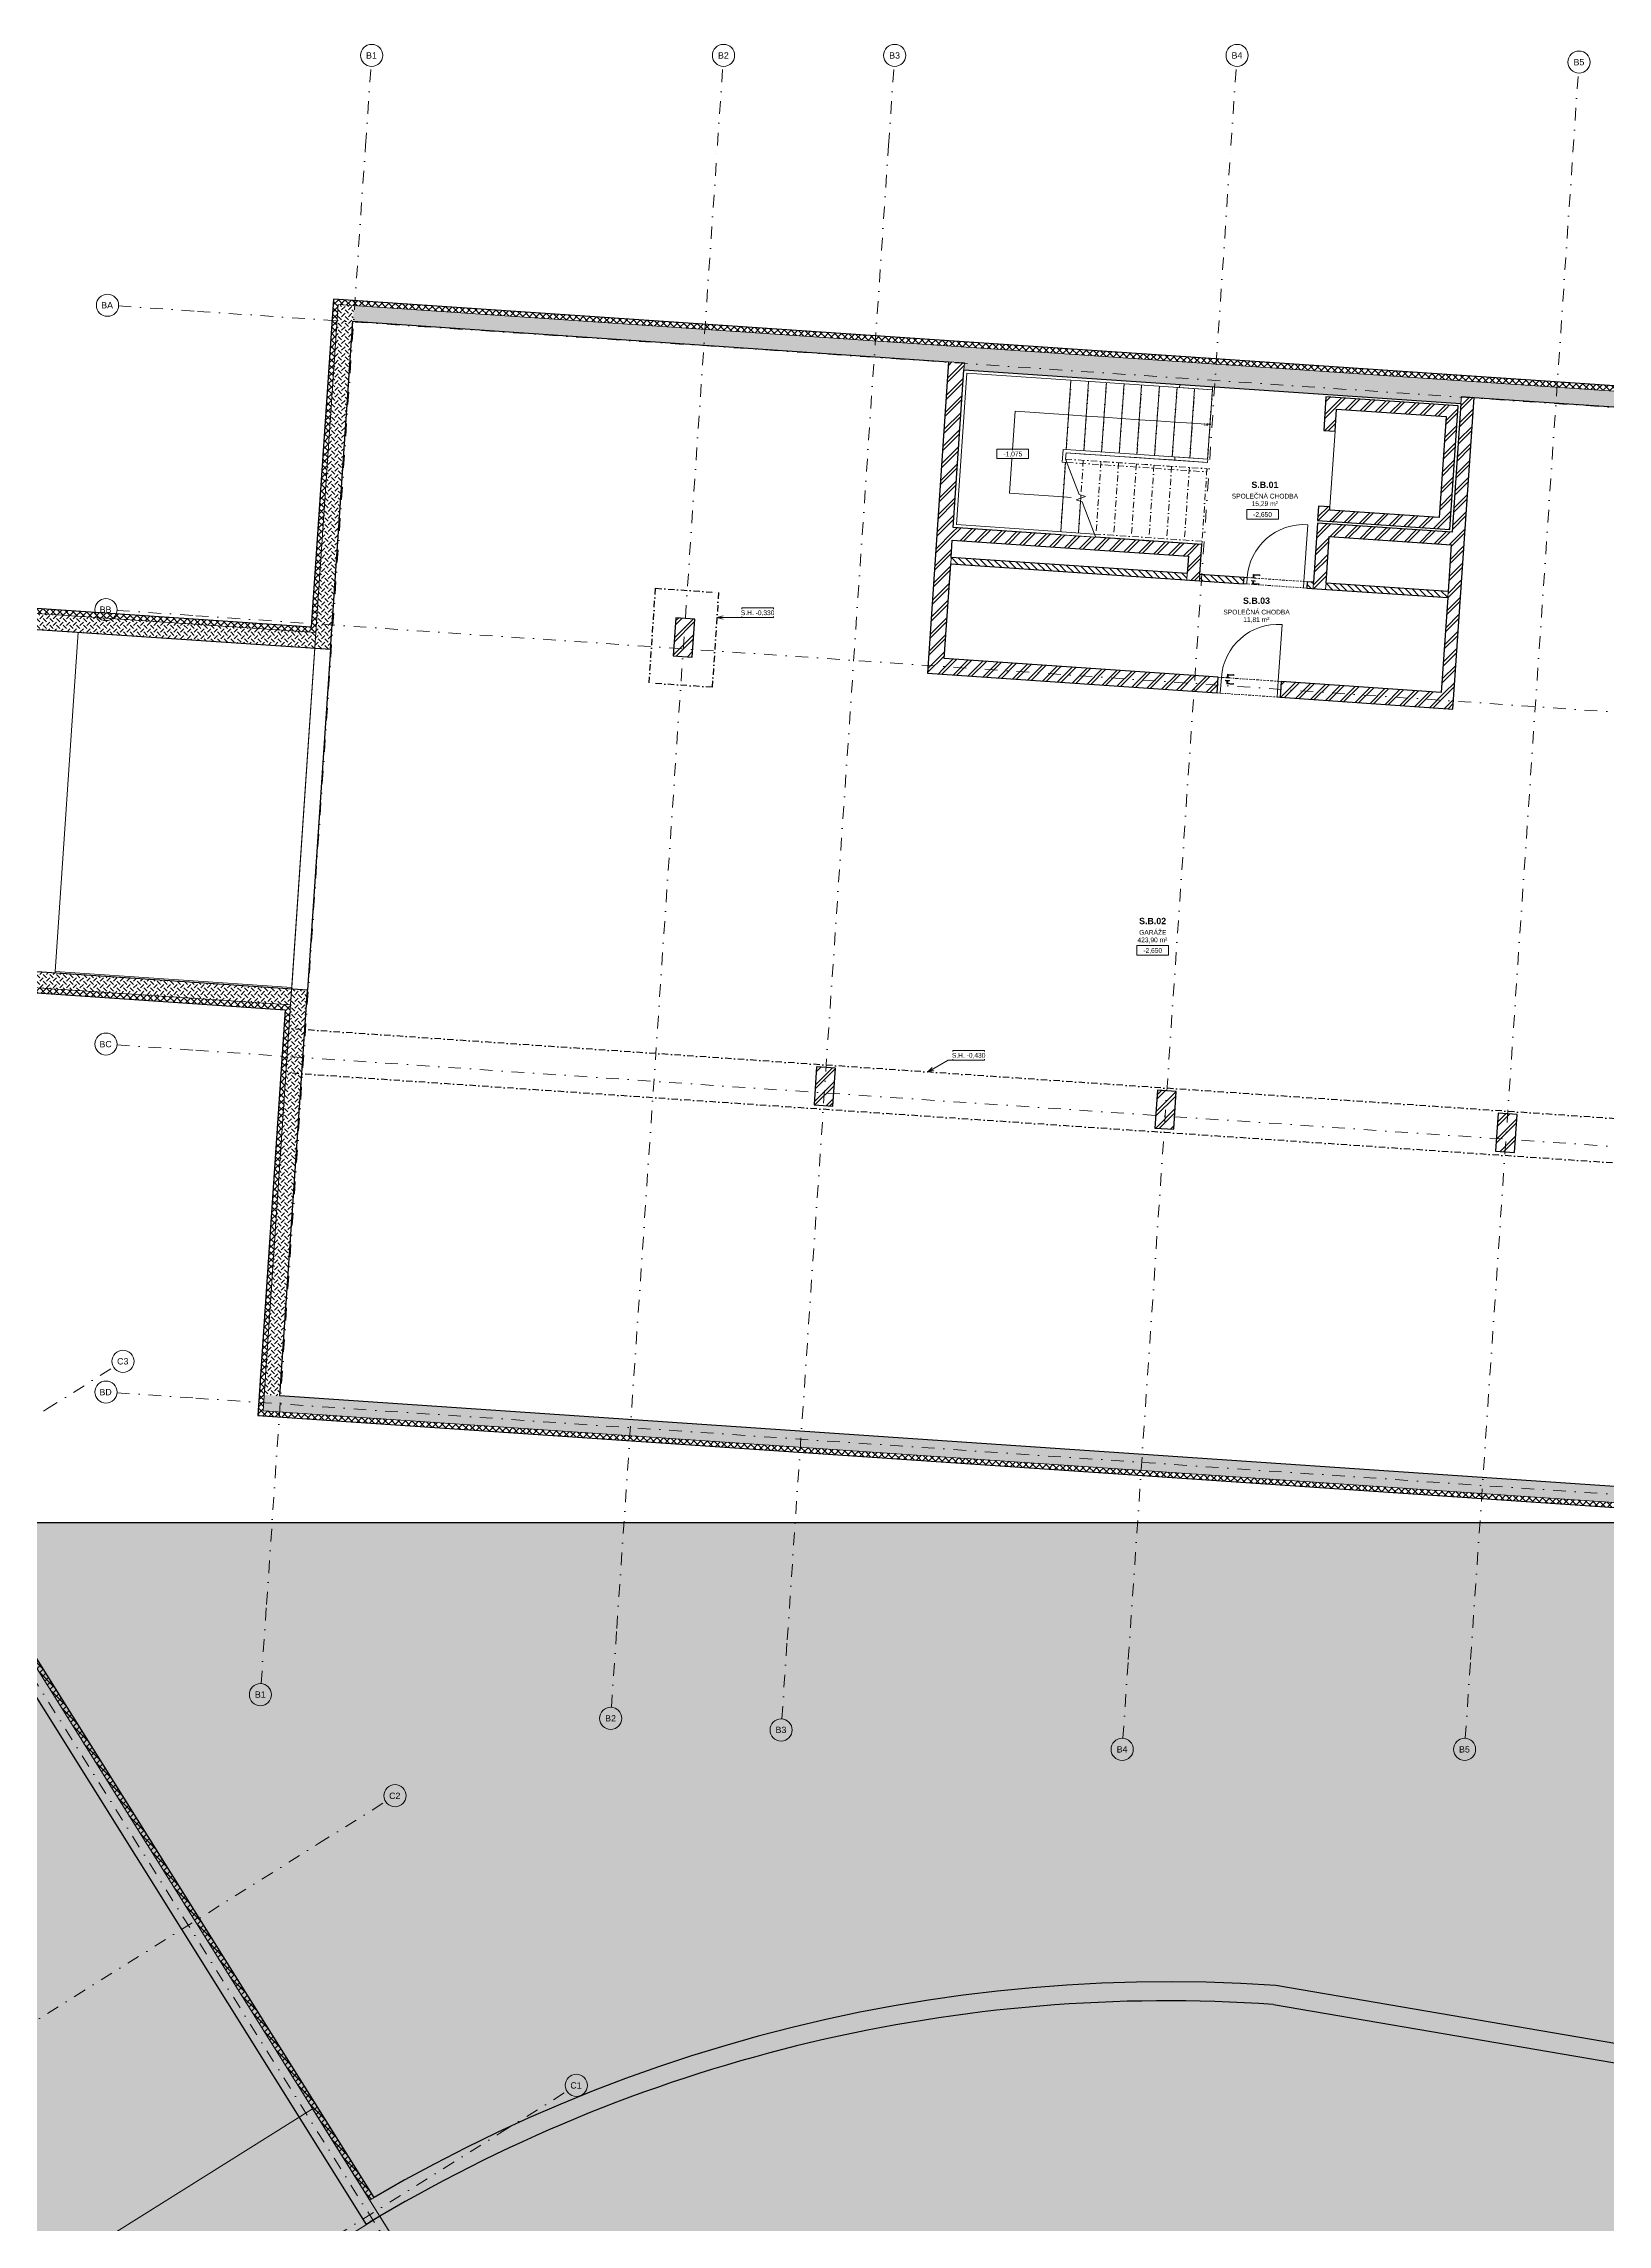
# Model space of a CAD drawing. Header units: millimetres. Extents: x -257414 to 61410, y -2356 to 77022.
# Drawn here: x -217069 to -192348, y 28214 to 62671 of the extents above; entities that cross this region are included whole.
import ezdxf

# ---------------------------------------------------------------- set-up
doc = ezdxf.new("R2010")
doc.units = ezdxf.units.MM
for name, pattern in [('HA_DashDot_10mm-S3mm', [500, 200, -150, 0, -150]), ('HA_DashDot_2_2mm-S0_6mm', [110, 50, -30, 0, -30]), ('HA_DashDot_4mm-S1mm', [200, 100, -50, 0, -50])]:
    doc.linetypes.add(name, pattern=pattern)
for name, color, linetype, lineweight in [('-UNDERLAY_A-AREA-____-IDEN', 9, 'Continuous', 9), ('-UNDERLAY_A-AREA-____-OTLN', 9, 'Continuous', 25), ('-UNDERLAY_A-DOOR-____-OTLN', 9, 'Continuous', 9), ('-UNDERLAY_A-DOOR-FRAM-MCUT', 9, 'Continuous', 9), ('-UNDERLAY_A-FLOR-____-OTLN', 9, 'Continuous', 9), ('-UNDERLAY_A-FLOR-____-OVHD', 9, 'HA_DashDot_4mm-S1mm', 25), ('-UNDERLAY_A-FLOR-HRAL-MBND', 9, 'HA_DashDot_4mm-S1mm', 9), ('-UNDERLAY_A-FLOR-HRAL-OTLN', 9, 'Continuous', 9), ('-UNDERLAY_A-FLOR-LEVL-OTLN', 9, 'Continuous', 9), ('-UNDERLAY_A-GENM-____-OTLN', 9, 'Continuous', 9), ('-UNDERLAY_A-WALL-____-MCUT', 9, 'Continuous', 9), ('-UNDERLAY_A-WALL-____-PATT', 9, 'Continuous', 25), ('-UNDERLAY_G-____-____-DIMS', 9, 'Continuous', 5), ('-UNDERLAY_I-WALL-____-MCUT', 9, 'Continuous', 25), ('-UNDERLAY_I-WALL-____-OTLN', 9, 'Continuous', 9), ('-UNDERLAY_S-BEAM-____-OTLN', 9, 'Continuous', 9), ('-UNDERLAY_S-COLS-____-MCUT', 9, 'Continuous', 25), ('-UNDERLAY_S-COLS-____-OTLN', 9, 'Continuous', 9), ('-UNDERLAY_S-GRID-____-IDEN', 9, 'Continuous', 9), ('-UNDERLAY_S-GRID-____-OTLN', 9, 'Continuous', 5), ('-UNDERLAY_S-STRS-____-IDEN', 9, 'Continuous', 5), ('-UNDERLAY_S-STRS-____-MBND', 9, 'HA_DashDot_4mm-S1mm', 9), ('-UNDERLAY_S-STRS-____-OTLN', 9, 'Continuous', 9), ('A-DOOR-____-MCUT', 9, 'HA_DashDot_2_2mm-S0_6mm', 9), ('A-DOOR-____-OTLN', 9, 'Continuous', 9)]:
    doc.layers.add(name, color=color, linetype=linetype, lineweight=lineweight)
doc.styles.add('Arial', font='arial.ttf', dxfattribs={"height": 50})
doc.styles.add('Arial_1', font='arial.ttf', dxfattribs={"height": 100})
doc.styles.add('Arial_2', font='arial.ttf', dxfattribs={"height": 75})
doc.styles.add('Arial_B', font='arialbd.ttf', dxfattribs={"height": 100})
pattern_1 = [(45, (39655.53, 4369.22), (0, 106.06602), [75, -75]), (135, (39655.53, 4425.29), (-106.06602, 7e-15), [75, -75])]
pattern_2 = [(45, (39655.53, 4369.22), (-125.7236, 125.7236), []), (45, (39655.53, 4559.72), (-125.7236, 125.7236), [])]
pattern_3 = [(135, (39655.53, 4369.22), (-53.03301, -53.03301), [])]
pattern_4 = [(45, (39655.53, 4369.22), (-53.03301, 53.03301), []), (135, (39655.53, 4369.22), (-53.03301, -53.03301), [])]

# ---------------------------------------------------------------- blocks, each defined once
blk = doc.blocks.new('HA_sCO_Rectangle - 300X600-1467584-1PP')
at = {"layer": '-UNDERLAY_S-COLS-____-OTLN', "lineweight": 5}
h = blk.add_hatch(dxfattribs=at)
h.set_pattern_fill('FP_13', color=256, style=0, pattern_type=2)
h.set_pattern_definition([(48.883, (-1773.09, -44052.72), (-133.9489, 116.9211), []), (48.883, (-1785.99, -43862.66), (-133.9489, 116.9211), [])])
h.paths.add_polyline_path([(150, -300), (150, 300), (-150, 300), (-150, -300)])
at = {"layer": '-UNDERLAY_S-COLS-____-MCUT'}
for p, q in [((150, 300), (-150, 300)), ((-150, 300), (-150, -300)), ((150, -300), (150, 300)), ((-150, -300), (150, -300))]:
    blk.add_line(p, q, dxfattribs=at)
blk = doc.blocks.new('HA_sCO_Rectangle - 300X600-V10-1PP')
at = {"layer": '-UNDERLAY_S-COLS-____-OTLN', "lineweight": 5}
h = blk.add_hatch(dxfattribs=at)
h.set_pattern_fill('FP_14', color=256, style=0, pattern_type=2)
h.set_pattern_definition([(48.883, (-7173.09, -44052.72), (-133.9489, 116.9211), []), (48.883, (-7185.99, -43862.66), (-133.9489, 116.9211), [])])
h.paths.add_polyline_path([(150, -300), (150, 300), (-150, 300), (-150, -300)])
at = {"layer": '-UNDERLAY_S-COLS-____-MCUT'}
for p, q in [((150, 300), (-150, 300)), ((-150, 300), (-150, -300)), ((150, -300), (150, 300)), ((-150, -300), (150, -300))]:
    blk.add_line(p, q, dxfattribs=at)
blk = doc.blocks.new('Top Rail Type - Top Rail_Internal_-1378298-1PP')
at = {"layer": '-UNDERLAY_A-FLOR-HRAL-OTLN'}
for p, q in [((-7417, 45625), (-7415, 45650)), ((-7415, 45650), (-3674, 45396)), ((-3674, 45396), (-3675, 45371))]:
    blk.add_line(p, q, dxfattribs=at)
blk = doc.blocks.new('Top Rail Type - Top Rail_Internal_-V11-1PP')
at = {"layer": '-UNDERLAY_A-FLOR-HRAL-OTLN'}
for p, q in [((-7417, 45625), (-7415, 45650)), ((-3674, 45396), (-7415, 45650)), ((-3675, 45371), (-3674, 45396))]:
    blk.add_line(p, q, dxfattribs=at)
blk = doc.blocks.new('HA_DR_Single_Swing_Solid - In_900x1970_SKLEP-V17-1PP')
at = {"layer": '-UNDERLAY_A-DOOR-FRAM-MCUT'}
for p, q in [((-500, 125), (-450, 125)), ((-450, 125), (-450, -125)), ((450, 125), (500, 125)), ((450, -125), (450, 125)), ((-450, -125), (-500, -125)), ((500, -125), (450, -125))]:
    blk.add_line(p, q, dxfattribs=at)
at = {"layer": 'A-DOOR-____-MCUT'}
for p, q in [((-450, 125), (450, 125)), ((-450, -125), (450, -125))]:
    blk.add_line(p, q, dxfattribs=at)
at = {"layer": 'A-DOOR-____-OTLN', "lineweight": 5}
blk.add_line((450, 1025), (450, 125), dxfattribs=at)
at = {"layer": 'A-DOOR-____-OTLN'}
for p, q in [((-380, 133), (-320, 133)), ((-380, 133), (-380, 125)), ((-320, 125), (-380, 125)), ((-380, 85), (-320, 85)), ((-380, 85), (-380, 77)), ((-320, 77), (-380, 77)), ((-358, 182), (-358, 133)), ((-255, 182), (-358, 182)), ((-358, 77), (-358, 28)), ((-358, 28), (-255, 28)), ((-343, 133), (-343, 168)), ((-343, 168), (-255, 168)), ((-343, 42), (-343, 77)), ((-255, 42), (-343, 42)), ((-320, 125), (-320, 133)), ((-320, 77), (-320, 85)), ((-255, 182), (-255, 168)), ((-255, 42), (-255, 28))]:
    blk.add_line(p, q, dxfattribs=at)
at = {"layer": 'A-DOOR-____-OTLN', "lineweight": 5}
blk.add_arc((450, 125), 900, 90, 180, dxfattribs=at)
at = {"layer": 'A-DOOR-____-OTLN'}
for points in [[(-343, 168), (-343, 168), (-343, 168), (-343, 168), (-343, 168), (-344, 169), (-344, 169), (-345, 170), (-345, 170), (-346, 171), (-347, 172), (-347, 172), (-348, 173), (-348, 173), (-349, 174), (-349, 174), (-350, 175), (-350, 175), (-350, 175), (-351, 176), (-351, 176), (-352, 177), (-352, 177), (-353, 178), (-353, 178), (-354, 179), (-354, 179), (-355, 180), (-355, 180), (-356, 181), (-356, 181), (-357, 182), (-357, 182), (-357, 182), (-358, 182), (-358, 182)], [(-358, 28), (-358, 28), (-357, 28), (-357, 28), (-357, 28), (-356, 29), (-356, 29), (-355, 30), (-355, 30), (-354, 31), (-353, 32), (-353, 32), (-352, 33), (-352, 33), (-351, 34), (-351, 34), (-350, 35), (-350, 35), (-350, 35), (-349, 36), (-349, 36), (-348, 37), (-348, 37), (-347, 38), (-347, 38), (-346, 39), (-346, 39), (-345, 40), (-345, 40), (-344, 41), (-344, 41), (-343, 42), (-343, 42), (-343, 42), (-343, 42), (-343, 42)]]:
    blk.add_open_spline(points, degree=3, knots=[0, 0, 0, 0, 0.083333, 0.125, 0.166667, 0.208333, 0.229167, 0.25, 0.291667, 0.333333, 0.354167, 0.375, 0.395833, 0.416667, 0.4375, 0.458333, 0.479167, 0.5, 0.520833, 0.541667, 0.5625, 0.583333, 0.604167, 0.625, 0.645833, 0.666667, 0.6875, 0.708333, 0.75, 0.770833, 0.791667, 0.833333, 0.875, 0.916667, 1, 1, 1, 1], dxfattribs=at)
blk = doc.blocks.new('HA_GM_Shaft_Rectangle _1_ - Default-1408814-1PP')
at = {"layer": '-UNDERLAY_A-GENM-____-OTLN'}
for p, q in [((0, -275), (0, 0)), ((0, 0), (3740, 0)), ((3740, 0), (3740, -275)), ((3740, -275), (0, -275))]:
    blk.add_line(p, q, dxfattribs=at)
blk = doc.blocks.new('HA_GM_Shaft_Rectangle _1_ - Default-1428400-1PP')
at = {"layer": '-UNDERLAY_A-GENM-____-OTLN'}
for p, q in [((0, -735), (0, 0)), ((0, 0), (1935, 0)), ((1935, 0), (1935, -735)), ((1935, -735), (0, -735))]:
    blk.add_line(p, q, dxfattribs=at)
blk = doc.blocks.new('Top Rail Type - Top Rail_Internal_-1408601-1PP')
at = {"layer": '-UNDERLAY_A-FLOR-HRAL-OTLN'}
for p, q in [((10360, 54877), (10364, 54927)), ((10879, 54842), (10360, 54877)), ((10364, 54927), (10883, 54891)), ((10883, 54891), (10879, 54842))]:
    blk.add_line(p, q, dxfattribs=at)
blk = doc.blocks.new('Top Rail Type - Top Rail_Internal_-V20-1PP')
at = {"layer": '-UNDERLAY_A-FLOR-HRAL-MBND'}
for p, q in [((9017, 52563), (10717, 52448)), ((9037, 52512), (10713, 52398)), ((10717, 52448), (10713, 52398))]:
    blk.add_line(p, q, dxfattribs=at)
at = {"layer": '-UNDERLAY_A-FLOR-HRAL-OTLN'}
for p, q in [((6952, 55158), (6783, 52665)), ((8648, 55043), (6952, 55158)), ((6999, 55105), (6836, 52711)), ((8644, 54993), (6999, 55105)), ((10879, 54842), (8644, 54993)), ((10883, 54891), (8648, 55043)), ((10879, 54842), (10883, 54891)), ((6783, 52665), (8199, 52569)), ((6836, 52711), (8203, 52618)), ((8199, 52569), (9037, 52512)), ((8203, 52618), (9017, 52563)), ((9037, 52512), (9017, 52563))]:
    blk.add_line(p, q, dxfattribs=at)
blk = doc.blocks.new('Top Rail Type - Top Rail_Internal_-1408617-1PP')
at = {"layer": '-UNDERLAY_A-FLOR-HRAL-OTLN'}
for p, q in [((10283, 53730), (10286, 53780)), ((10286, 53780), (10805, 53745)), ((10801, 53695), (10283, 53730)), ((10805, 53745), (10801, 53695))]:
    blk.add_line(p, q, dxfattribs=at)
blk = doc.blocks.new('Top Rail Type - Top Rail_Internal_-V21-1PP')
at = {"layer": '-UNDERLAY_A-FLOR-HRAL-MBND'}
for p, q in [((8560, 53746), (10795, 53594)), ((8580, 53695), (10791, 53545)), ((10795, 53594), (10791, 53545))]:
    blk.add_line(p, q, dxfattribs=at)
at = {"layer": '-UNDERLAY_A-FLOR-HRAL-OTLN'}
for p, q in [((8520, 53900), (8506, 53700)), ((8644, 53891), (8520, 53900)), ((8566, 53847), (8559, 53746)), ((8641, 53842), (8566, 53847)), ((10801, 53695), (8641, 53842)), ((10805, 53745), (8644, 53891)), ((8506, 53700), (8580, 53695)), ((8559, 53746), (8560, 53746)), ((8580, 53695), (8560, 53746)), ((10801, 53695), (10805, 53745))]:
    blk.add_line(p, q, dxfattribs=at)
blk = doc.blocks.new('HA_sCO_Rectangle - 300X600-V22-1PP')
at = {"layer": '-UNDERLAY_S-COLS-____-OTLN', "lineweight": 5}
h = blk.add_hatch(dxfattribs=at)
h.set_pattern_fill('FP_16', color=256, style=0, pattern_type=2)
h.set_pattern_definition([(48.883, (-12573.09, -44052.72), (-133.9489, 116.9211), []), (48.883, (-12585.99, -43862.66), (-133.9489, 116.9211), [])])
h.paths.add_polyline_path([(150, -300), (150, 300), (-150, 300), (-150, -300)])
at = {"layer": '-UNDERLAY_S-COLS-____-MCUT'}
for p, q in [((150, 300), (-150, 300)), ((-150, 300), (-150, -300)), ((150, -300), (150, 300)), ((-150, -300), (150, -300))]:
    blk.add_line(p, q, dxfattribs=at)
blk = doc.blocks.new('HA_sCO_Rectangle - 300X600-V24-1PP')
at = {"layer": '-UNDERLAY_S-COLS-____-OTLN', "lineweight": 5}
h = blk.add_hatch(dxfattribs=at)
h.set_pattern_fill('FP_18', color=256, style=0, pattern_type=2)
h.set_pattern_definition([(48.883, (926.9, -50981.25), (-133.9489, 116.92107), []), (48.883, (914, -50791.19), (-133.9489, 116.92107), [])])
h.paths.add_polyline_path([(150, -300), (150, 300), (-150, 300), (-150, -300)])
at = {"layer": '-UNDERLAY_S-COLS-____-MCUT'}
for p, q in [((150, 300), (-150, 300)), ((-150, 300), (-150, -300)), ((150, -300), (150, 300)), ((-150, -300), (150, -300))]:
    blk.add_line(p, q, dxfattribs=at)
blk = doc.blocks.new('HA_DR_Single_Swing_Solid - In_900x2100_sklenene-1432133-1PP')
at = {"layer": '-UNDERLAY_A-DOOR-FRAM-MCUT'}
for p, q in [((-500, -50), (-500, 50)), ((-500, 50), (-450, 50)), ((-450, 50), (-450, -50)), ((450, 50), (500, 50)), ((450, -50), (450, 50)), ((500, 50), (500, -50)), ((-450, -50), (-500, -50)), ((500, -50), (450, -50))]:
    blk.add_line(p, q, dxfattribs=at)
at = {"layer": 'A-DOOR-____-MCUT'}
for p, q in [((-450, 50), (450, 50)), ((-450, -50), (450, -50))]:
    blk.add_line(p, q, dxfattribs=at)
at = {"layer": 'A-DOOR-____-OTLN', "lineweight": 5}
blk.add_line((450, 950), (450, 50), dxfattribs=at)
at = {"layer": 'A-DOOR-____-OTLN'}
for p, q in [((-380, 58), (-320, 58)), ((-380, 58), (-380, 50)), ((-320, 50), (-380, 50)), ((-380, 10), (-320, 10)), ((-380, 10), (-380, 2)), ((-320, 2), (-380, 2)), ((-358, 107), (-358, 58)), ((-255, 107), (-358, 107)), ((-358, 2), (-358, -47)), ((-343, 58), (-343, 93)), ((-343, 93), (-255, 93)), ((-343, -33), (-343, 2)), ((-320, 50), (-320, 58)), ((-320, 2), (-320, 10)), ((-255, 107), (-255, 93)), ((-358, -47), (-255, -47)), ((-255, -33), (-343, -33)), ((-255, -33), (-255, -47))]:
    blk.add_line(p, q, dxfattribs=at)
at = {"layer": 'A-DOOR-____-OTLN', "lineweight": 5}
blk.add_arc((450, 50), 900, 90, 180, dxfattribs=at)
at = {"layer": 'A-DOOR-____-OTLN'}
for points in [[(-343, 93), (-343, 93), (-343, 93), (-343, 93), (-343, 93), (-344, 94), (-344, 94), (-345, 95), (-345, 95), (-346, 96), (-347, 97), (-347, 97), (-348, 98), (-348, 98), (-349, 99), (-349, 99), (-350, 100), (-350, 100), (-350, 100), (-351, 101), (-351, 101), (-352, 102), (-352, 102), (-353, 103), (-353, 103), (-354, 104), (-354, 104), (-355, 105), (-355, 105), (-356, 106), (-356, 106), (-357, 107), (-357, 107), (-357, 107), (-358, 107), (-358, 107)], [(-358, -47), (-358, -47), (-357, -47), (-357, -47), (-357, -47), (-356, -46), (-356, -46), (-355, -45), (-355, -45), (-354, -44), (-353, -43), (-353, -43), (-352, -42), (-352, -42), (-351, -41), (-351, -41), (-350, -40), (-350, -40), (-350, -40), (-349, -39), (-349, -39), (-348, -38), (-348, -38), (-347, -37), (-347, -37), (-346, -36), (-346, -36), (-345, -35), (-345, -35), (-344, -34), (-344, -34), (-343, -33), (-343, -33), (-343, -33), (-343, -33), (-343, -33)]]:
    blk.add_open_spline(points, degree=3, knots=[0, 0, 0, 0, 0.083333, 0.125, 0.166667, 0.208333, 0.229167, 0.25, 0.291667, 0.333333, 0.354167, 0.375, 0.395833, 0.416667, 0.4375, 0.458333, 0.479167, 0.5, 0.520833, 0.541667, 0.5625, 0.583333, 0.604167, 0.625, 0.645833, 0.666667, 0.6875, 0.708333, 0.75, 0.770833, 0.791667, 0.833333, 0.875, 0.916667, 1, 1, 1, 1], dxfattribs=at)
blk = doc.blocks.new('Grid - Radius 3_5mm-353793-1PP')
at = {"layer": '-UNDERLAY_S-GRID-____-IDEN'}
blk.add_circle((0, 0), 3.5, dxfattribs=at)
blk = doc.blocks.new('Spot Elevations - Generic-448778-1PP')
at = {"layer": '-UNDERLAY_G-____-____-DIMS', "lineweight": 9}
for p, q in [((-5, 0), (-5, 3)), ((-5, 3), (5, 3)), ((5, 0), (-5, 0)), ((5, 3), (5, 0))]:
    blk.add_line(p, q, dxfattribs=at)
blk = doc.blocks.new('A$C4e1402a9')
at = {"layer": '-UNDERLAY_A-WALL-____-PATT', "lineweight": 5}
h = blk.add_hatch(dxfattribs=at)
h.set_pattern_fill('FP_15', color=256, style=0, pattern_type=2)
h.set_pattern_definition(pattern_4)
h.paths.add_polyline_path([(36368, 55457), (36720, 60640), (36640, 60645), (36288, 55462)])
h = blk.add_hatch(dxfattribs=at)
h.set_pattern_fill('FP_2', color=256, style=0, pattern_type=2)
h.set_pattern_definition(pattern_1)
h.paths.add_polyline_path([(36612, 55360), (36964, 60543), (36714, 60560), (36363, 55377)])
h = blk.add_hatch(dxfattribs=at)
h.set_pattern_fill('FP_15', color=256, style=0, pattern_type=2)
h.set_pattern_definition(pattern_4)
h.paths.add_polyline_path([(64550, 58671), (64556, 58751), (36720, 60640), (36714, 60560), (64471, 58676)])
h = blk.add_hatch(dxfattribs=at)
h.set_pattern_fill('FP_2', color=256, style=0, pattern_type=2)
h.set_pattern_definition(pattern_1)
h.paths.add_polyline_path([(46615, 59638), (46632, 59887), (36964, 60543), (36947, 60294), (46365, 59654)])
h = blk.add_hatch(dxfattribs=at)
h.set_pattern_fill('FP_1', color=256, style=0, pattern_type=2)
h.set_pattern_definition(pattern_2)
h.paths.add_polyline_path([(46280, 54714), (46615, 59638), (46365, 59654), (46031, 54731)])
h = blk.add_hatch(dxfattribs=at)
h.set_pattern_fill('FP_2', color=256, style=0, pattern_type=2)
h.set_pattern_definition(pattern_1)
h.paths.add_polyline_path([(54464, 58995), (54489, 59354), (46632, 59887), (46608, 59528), (50019, 59296)])
h = blk.add_hatch(dxfattribs=at)
h.set_pattern_fill('FP_2', color=256, style=0, pattern_type=2)
h.set_pattern_definition(pattern_1)
h.paths.add_polyline_path([(64454, 58427), (64471, 58676), (54489, 59354), (54472, 59104), (64204, 58444)])
h = blk.add_hatch(dxfattribs=at)
h.set_pattern_fill('FP_1', color=256, style=0, pattern_type=2)
h.set_pattern_definition(pattern_2)
h.paths.add_polyline_path([(54230, 58790), (54242, 58970), (52331, 59099), (52319, 58920), (52499, 58907)])
h = blk.add_hatch(dxfattribs=at)
h.set_pattern_fill('FP_1', color=256, style=0, pattern_type=2)
h.set_pattern_definition(pattern_2)
h.paths.add_polyline_path([(54289, 57002), (54422, 58957), (54242, 58970), (54109, 57014)])
h = blk.add_hatch(dxfattribs=at)
h.set_pattern_fill('FP_1', color=256, style=0, pattern_type=2)
h.set_pattern_definition(pattern_2)
h.paths.add_polyline_path([(54354, 54417), (54671, 59091), (54472, 59104), (54154, 54430)])
h = blk.add_hatch(dxfattribs=at)
h.set_pattern_fill('FP_1', color=256, style=0, pattern_type=2)
h.set_pattern_definition(pattern_2)
h.paths.add_polyline_path([(52378, 57132), (52394, 57361), (52214, 57373), (52199, 57144)])
h.paths.add_polyline_path([(52475, 58558), (52499, 58907), (52319, 58920), (52295, 58570)])
h = blk.add_hatch(dxfattribs=at)
h.set_pattern_fill('FP_1', color=256, style=0, pattern_type=2)
h.set_pattern_definition(pattern_2)
h.paths.add_polyline_path([(54109, 57014), (54121, 57194), (52390, 57311), (52378, 57132), (53113, 57082)])
h = blk.add_hatch(dxfattribs=at)
h.set_pattern_fill('FP_1', color=256, style=0, pattern_type=2)
h.set_pattern_definition(pattern_2)
h.paths.add_polyline_path([(50355, 56567), (50369, 56767), (46438, 57034), (46424, 56834), (50156, 56581)])
h = blk.add_hatch(dxfattribs=at)
h.set_pattern_fill('FP_1', color=256, style=0, pattern_type=2)
h.set_pattern_definition(pattern_2)
h.paths.add_polyline_path([(52325, 56058), (52382, 56891), (52182, 56904), (52126, 56071)])
h = blk.add_hatch(dxfattribs=at)
h.set_pattern_fill('FP_1', color=256, style=0, pattern_type=2)
h.set_pattern_definition(pattern_2)
h.paths.add_polyline_path([(54312, 56760), (54326, 56959), (52196, 57104), (52182, 56904), (53113, 56841)])
h = blk.add_hatch(dxfattribs=at)
h.set_pattern_fill('FP_3', color=256, style=0, pattern_type=2)
h.set_pattern_definition(pattern_3)
h.paths.add_polyline_path([(50130, 56207), (50137, 56306), (46406, 56560), (46399, 56460), (48710, 56303)])
h = blk.add_hatch(dxfattribs=at)
h.set_pattern_fill('FP_1', color=256, style=0, pattern_type=2)
h.set_pattern_definition(pattern_2)
h.paths.add_polyline_path([(50330, 56193), (50355, 56567), (50156, 56581), (50130, 56207)])
h = blk.add_hatch(dxfattribs=at)
h.set_pattern_fill('FP_3', color=256, style=0, pattern_type=2)
h.set_pattern_definition(pattern_3)
h.paths.add_polyline_path([(52126, 56071), (52133, 56171), (52033, 56178), (52026, 56078)])
h.paths.add_polyline_path([(51028, 56146), (51035, 56245), (50337, 56293), (50330, 56193), (50911, 56154)])
h = blk.add_hatch(dxfattribs=at)
h.set_pattern_fill('FP_15', color=256, style=0, pattern_type=2)
h.set_pattern_definition(pattern_4)
h.paths.add_polyline_path([(36363, 55377), (36368, 55457), (30374, 55864), (30368, 55784), (31099, 55734)])
h = blk.add_hatch(dxfattribs=at)
h.set_pattern_fill('FP_3', color=256, style=0, pattern_type=2)
h.set_pattern_definition(pattern_3)
h.paths.add_polyline_path([(54256, 55927), (54263, 56026), (52332, 56157), (52325, 56058), (53113, 56004)])
h = blk.add_hatch(dxfattribs=at)
h.set_pattern_fill('FP_2', color=256, style=0, pattern_type=2)
h.set_pattern_definition(pattern_1)
h.paths.add_polyline_path([(36595, 55111), (36612, 55360), (30368, 55784), (30351, 55534), (31099, 55484)])
h = blk.add_hatch(dxfattribs=at)
h.set_pattern_fill('FP_1', color=256, style=0, pattern_type=2)
h.set_pattern_definition(pattern_2)
h.paths.add_polyline_path([(54337, 54167), (54354, 54417), (51625, 54602), (51608, 54352), (53113, 54250)])
h.paths.add_polyline_path([(50611, 54420), (50627, 54669), (46297, 54963), (46280, 54714), (49811, 54474)])
h = blk.add_hatch(dxfattribs=at)
h.set_pattern_fill('FP_2', color=256, style=0, pattern_type=2)
h.set_pattern_definition(pattern_1)
h.paths.add_polyline_path([(35963, 49491), (35980, 49740), (29986, 50147), (29969, 49897), (35883, 49496)])
h = blk.add_hatch(dxfattribs=at)
h.set_pattern_fill('FP_15', color=256, style=0, pattern_type=2)
h.set_pattern_definition(pattern_4)
h.paths.add_polyline_path([(35878, 49416), (35883, 49496), (29969, 49897), (29963, 49818), (31099, 49740)])
h = blk.add_hatch(dxfattribs=at)
h.set_pattern_fill('FP_2', color=256, style=0, pattern_type=2)
h.set_pattern_definition(pattern_1)
h.paths.add_polyline_path([(35794, 43313), (36229, 49723), (35980, 49740), (35545, 43330)])
h = blk.add_hatch(dxfattribs=at)
h.set_pattern_fill('FP_15', color=256, style=0, pattern_type=2)
h.set_pattern_definition(pattern_4)
h.paths.add_polyline_path([(35528, 43080), (35963, 49491), (35883, 49496), (35448, 43086)])
h = blk.add_hatch(dxfattribs=at)
h.set_pattern_fill('FP_2', color=256, style=0, pattern_type=2)
h.set_pattern_definition(pattern_1)
h.paths.add_polyline_path([(37159, 30223), (37266, 30288), (37374, 30352), (25787, 48851), (25575, 48718), (31556, 39168)])
h = blk.add_hatch(dxfattribs=at)
h.set_pattern_fill('FP_15', color=256, style=0, pattern_type=2)
h.set_pattern_definition(pattern_4)
h.paths.add_polyline_path([(37214, 30606), (37283, 30646), (25897, 48825), (25829, 48783), (31851, 39168)])
h = blk.add_hatch(dxfattribs=at)
h.set_pattern_fill('FP_15', color=256, style=0, pattern_type=2)
h.set_pattern_definition(pattern_4)
h.paths.add_polyline_path([(63279, 41117), (63284, 41196), (35448, 43086), (35443, 43006), (48710, 42105)])
h = blk.add_hatch(dxfattribs=at)
h.set_pattern_fill('FP_2', color=256, style=0, pattern_type=2)
h.set_pattern_definition(pattern_1)
h.paths.add_polyline_path([(63284, 41196), (63301, 41446), (35545, 43330), (35528, 43080), (48710, 42186)])
h = blk.add_hatch(dxfattribs=at)
h.set_pattern_fill('FP_2', color=256, style=0, pattern_type=2)
h.set_pattern_definition(pattern_1)
h.paths.add_polyline_path([(37374, 30352), (37847, 30624), (38326, 30886), (38811, 31137), (39301, 31377), (39796, 31606), (40297, 31824), (40802, 32031), (41312, 32227), (41826, 32411), (42344, 32584), (42865, 32745), (43390, 32894), (43918, 33032), (44450, 33158), (44984, 33272), (45520, 33374), (46058, 33464), (46599, 33542), (47141, 33608), (47684, 33662), (48228, 33704), (48773, 33733), (49319, 33751), (49865, 33756), (50411, 33749), (50956, 33730), (51501, 33699), (51537, 33997), (50987, 34029), (50437, 34049), (49887, 34056), (49336, 34051), (48786, 34034), (48236, 34005), (47687, 33963), (47140, 33910), (46593, 33844), (46048, 33766), (45505, 33676), (44964, 33574), (44425, 33460), (43890, 33334), (43357, 33196), (42827, 33046), (42300, 32885), (41778, 32712), (41259, 32527), (40745, 32331), (40235, 32124), (39730, 31905), (39229, 31675), (38734, 31434), (38245, 31182), (37761, 30920), (37249, 30626), (37214, 30606)])
h = blk.add_hatch(dxfattribs=at)
h.set_pattern_fill('FP_2', color=256, style=0, pattern_type=2)
h.set_pattern_definition(pattern_1)
h.paths.add_polyline_path([(60674, 32128), (60710, 32426), (51537, 33997), (51501, 33699)])
at = {"layer": '-UNDERLAY_A-AREA-____-OTLN'}
blk.add_line((36595, 55111), (36229, 49723), dxfattribs=at)
at = {"layer": '-UNDERLAY_A-FLOR-____-OTLN'}
for p, q in [((52394, 57361), (52475, 58558)), ((30368, 55784), (36363, 55377)), ((32240, 50019), (32604, 55382)), ((36363, 55377), (35963, 49491)), ((35963, 49491), (35883, 49496)), ((31776, 29209), (36310, 32049)), ((40796, 24888), (36310, 32049)), ((37374, 30352), (36611, 29874))]:
    blk.add_line(p, q, dxfattribs=at)
at = {"layer": '-UNDERLAY_A-FLOR-____-OVHD'}
for p, q in [((41631, 54578), (41732, 56075)), ((41732, 56075), (42730, 56007)), ((42730, 56007), (42628, 54511)), ((42628, 54511), (41631, 54578)), ((63694, 47233), (35938, 49116)), ((63646, 46534), (35890, 48418))]:
    blk.add_line(p, q, dxfattribs=at)
at = {"layer": '-UNDERLAY_A-FLOR-LEVL-OTLN'}
for p, q in [((32604, 55382), (32240, 50019)), ((36346, 55128), (35982, 49765))]:
    blk.add_line(p, q, dxfattribs=at)
at = {"layer": '-UNDERLAY_A-WALL-____-MCUT', "lineweight": 25}
for p, q in [((36640, 60645), (36288, 55462)), ((64556, 58751), (36640, 60645)), ((36288, 55462), (30374, 55864)), ((29963, 49818), (35878, 49416)), ((35878, 49416), (35443, 43006)), ((37283, 30646), (25897, 48825)), ((35443, 43006), (63359, 41111))]:
    blk.add_line(p, q, dxfattribs=at)
at = {"layer": '-UNDERLAY_A-WALL-____-MCUT'}
for p, q in [((36363, 55377), (36714, 60560)), ((64471, 58676), (36714, 60560)), ((46615, 59638), (46365, 59654)), ((46615, 59638), (46607, 59528)), ((54464, 58995), (54472, 59104)), ((54671, 59091), (54472, 59104)), ((46406, 56560), (46399, 56460)), ((50130, 56207), (50137, 56306)), ((50337, 56293), (50330, 56193)), ((52126, 56071), (52133, 56171)), ((52332, 56157), (52325, 56058)), ((54256, 55927), (54263, 56026)), ((35883, 49496), (29969, 49897)), ((35963, 49491), (35528, 43080)), ((25787, 48851), (37214, 30606)), ((35528, 43080), (63284, 41196))]:
    blk.add_line(p, q, dxfattribs=at)
blk.add_arc((49831, 9264), 24792, 120.4048, 120.5898, dxfattribs=at)
at = {"layer": '-UNDERLAY_G-____-____-DIMS', "lineweight": 9}
for p, q in [((42703, 55614), (42803, 55640)), ((42703, 55614), (42803, 55587)), ((42703, 55614), (43279, 55614)), ((43279, 55614), (43346, 55614)), ((46033, 48431), (46361, 48621)), ((46361, 48621), (46682, 48621)), ((46033, 48431), (46106, 48504)), ((46033, 48431), (46133, 48458))]:
    blk.add_line(p, q, dxfattribs=at)
at = {"layer": '-UNDERLAY_I-WALL-____-MCUT'}
for p, q in [((36595, 55111), (36947, 60294)), ((36947, 60294), (46365, 59654)), ((46365, 59654), (46031, 54731)), ((46438, 57034), (46607, 59528)), ((46607, 59528), (54464, 58995)), ((52331, 59099), (52295, 58570)), ((54422, 58957), (52331, 59099)), ((54289, 57002), (54422, 58957)), ((54464, 58995), (54326, 56959)), ((54337, 54167), (54671, 59091)), ((54671, 59091), (64204, 58444)), ((52475, 58558), (52499, 58907)), ((52499, 58907), (54230, 58790)), ((54230, 58790), (54121, 57194)), ((52295, 58570), (52475, 58558)), ((52214, 57373), (52199, 57144)), ((52394, 57361), (52214, 57373)), ((52390, 57311), (52394, 57361)), ((54121, 57194), (52390, 57311)), ((48134, 56918), (46438, 57034)), ((50369, 56767), (48692, 56881)), ((52196, 57104), (52133, 56171)), ((54326, 56959), (52196, 57104)), ((52199, 57144), (54289, 57002)), ((52332, 56157), (52382, 56891)), ((52382, 56891), (54312, 56760)), ((46406, 56560), (46424, 56834)), ((50137, 56306), (46406, 56560)), ((46424, 56834), (50156, 56581)), ((50156, 56581), (50137, 56306)), ((50337, 56293), (50369, 56767)), ((54312, 56760), (54263, 56026)), ((46297, 54963), (46399, 56460)), ((46399, 56460), (51028, 56146)), ((51035, 56245), (50337, 56293)), ((51028, 56146), (51035, 56245)), ((52033, 56178), (52026, 56078)), ((52133, 56171), (52033, 56178)), ((52026, 56078), (54256, 55927)), ((54263, 56026), (52332, 56157)), ((54256, 55927), (54154, 54430)), ((30351, 55534), (36595, 55111)), ((50627, 54669), (46297, 54963)), ((46031, 54731), (50611, 54420)), ((50611, 54420), (50627, 54669)), ((51625, 54602), (51608, 54352)), ((54154, 54430), (51625, 54602)), ((51608, 54352), (54337, 54167)), ((36229, 49723), (29986, 50147)), ((35794, 43313), (36229, 49723)), ((25442, 48930), (37159, 30223)), ((63052, 41463), (35794, 43313)), ((60710, 32426), (51537, 33997)), ((51501, 33699), (60674, 32128))]:
    blk.add_line(p, q, dxfattribs=at)
at = {"layer": '-UNDERLAY_I-WALL-____-MCUT', "flags": 128}
blk.add_lwpolyline([(51537, 33997), (50987, 34029), (50437, 34049), (49887, 34056), (49336, 34051), (48786, 34034), (48236, 34005), (47687, 33963), (47140, 33910), (46593, 33844), (46048, 33766), (45505, 33676), (44964, 33574), (44425, 33460), (43890, 33334), (43357, 33196), (42827, 33046), (42300, 32885), (41778, 32712), (41259, 32527), (40745, 32331), (40235, 32124), (39730, 31905), (39229, 31675), (38734, 31434), (38245, 31182), (37761, 30920), (37283, 30646)], dxfattribs=at)
at = {"layer": '-UNDERLAY_I-WALL-____-MCUT'}
for start, end in [(86.0892, 120.5718), (120.5718, 121.1567)]:
    blk.add_arc((49831, 9264), 24492, start, end, dxfattribs=at)
at = {"layer": '-UNDERLAY_I-WALL-____-OTLN'}
blk.add_line((40799, 24883), (37374, 30352), dxfattribs=at)
at = {"layer": '-UNDERLAY_S-BEAM-____-OTLN'}
blk.add_line((35938, 49116), (35890, 48418), dxfattribs=at)
at = {"layer": '-UNDERLAY_S-GRID-____-OTLN', "linetype": 'HA_DashDot_10mm-S3mm', "lineweight": 9}
for p, q in [((37148, 63072), (37233, 64319)), ((42711, 63072), (42795, 64319)), ((45417, 63072), (45502, 64319)), ((50829, 63072), (50914, 64319)), ((56235, 62966), (56319, 64213)), ((35583, 40016), (37148, 63072)), ((41120, 39640), (42711, 63072)), ((43814, 39457), (45417, 63072)), ((49206, 39150), (50829, 63072)), ((54618, 39150), (56235, 62966)), ((33243, 60535), (34490, 60450)), ((34490, 60450), (66353, 58288)), ((38881, 27709), (19959, 57919)), ((33219, 55726), (34466, 55641)), ((34466, 55641), (66353, 53477)), ((33219, 48860), (34466, 48775)), ((34466, 48775), (66353, 46611)), ((32106, 43104), (33166, 43767)), ((12139, 30597), (32106, 43104)), ((33219, 43362), (34466, 43278)), ((34466, 43278), (66353, 41114)), ((35498, 38769), (35583, 40016)), ((41036, 38393), (41120, 39640)), ((43729, 38210), (43814, 39457)), ((49121, 37903), (49206, 39150)), ((54533, 37903), (54618, 39150)), ((36406, 36239), (37465, 36903)), ((16439, 23733), (36406, 36239)), ((39272, 31663), (40332, 32326)), ((19306, 19156), (39272, 31663))]:
    blk.add_line(p, q, dxfattribs=at)
at = {"layer": '-UNDERLAY_S-STRS-____-MBND'}
for p, q in [((48215, 58116), (50450, 57964)), ((48495, 58097), (48457, 57548)), ((48495, 58097), (48457, 57548)), ((48774, 58078), (48693, 56881)), ((48774, 58078), (48693, 56881)), ((49053, 58059), (48972, 56862)), ((49053, 58059), (48972, 56862)), ((49333, 58040), (49251, 56843)), ((49333, 58040), (49251, 56843)), ((49612, 58021), (49531, 56824)), ((49612, 58021), (49531, 56824)), ((49891, 58002), (49810, 56805)), ((49891, 58002), (49810, 56805)), ((50171, 57983), (50090, 56786)), ((50171, 57983), (50090, 56786)), ((50450, 57964), (50369, 56767)), ((48454, 57498), (48451, 57448)), ((48454, 57498), (48451, 57448)), ((48692, 56881), (50369, 56767))]:
    blk.add_line(p, q, dxfattribs=at)
at = {"layer": '-UNDERLAY_S-STRS-____-MBND', "linetype": 'Continuous', "lineweight": 5}
for p, q in [((48431, 57556), (48215, 58116)), ((48527, 57526), (48431, 57556)), ((48381, 57470), (48527, 57526)), ((48476, 57440), (48381, 57470)), ((48672, 56932), (48476, 57440))]:
    blk.add_line(p, q, dxfattribs=at)
at = {"layer": '-UNDERLAY_S-STRS-____-OTLN'}
for p, q in [((48225, 58266), (48300, 59362)), ((48505, 58247), (48579, 59343)), ((48784, 58228), (48859, 59324)), ((49064, 58209), (49138, 59306)), ((49343, 58190), (49417, 59287)), ((49622, 58171), (49697, 59268)), ((49902, 58152), (49976, 59249)), ((50181, 58133), (50255, 59230)), ((50460, 58114), (50535, 59211)), ((48212, 58065), (48137, 56969)), ((48215, 58116), (48222, 58215)), ((48501, 58196), (48222, 58215)), ((48781, 58178), (48501, 58196)), ((49060, 58159), (48781, 58178)), ((49339, 58140), (49060, 58159)), ((49619, 58121), (49339, 58140)), ((49898, 58102), (49619, 58121)), ((50178, 58083), (49898, 58102)), ((50457, 58064), (50178, 58083)), ((48457, 57548), (48454, 57498)), ((48451, 57448), (48417, 56950)), ((48134, 56918), (48413, 56899)), ((48413, 56899), (48692, 56881))]:
    blk.add_line(p, q, dxfattribs=at)
at = {"layer": '-UNDERLAY_S-STRS-____-OTLN', "linetype": 'HA_DashDot_4mm-S1mm'}
for p, q in [((48225, 58266), (48300, 59362)), ((48505, 58247), (48579, 59343)), ((48784, 58228), (48859, 59324)), ((49064, 58209), (49138, 59306)), ((49343, 58190), (49417, 59287)), ((49622, 58171), (49697, 59268)), ((49902, 58152), (49976, 59249)), ((50181, 58133), (50255, 59230)), ((50460, 58114), (50535, 59211)), ((48212, 58065), (48137, 56969)), ((48457, 57548), (48454, 57498)), ((48451, 57448), (48417, 56950))]:
    blk.add_line(p, q, dxfattribs=at)
at = {"layer": '-UNDERLAY_S-STRS-____-OTLN', "lineweight": 5}
for p, q in [((47415, 58872), (47327, 57575)), ((48263, 58814), (47415, 58872)), ((48542, 58795), (48263, 58814)), ((48821, 58776), (48542, 58795)), ((49101, 58757), (48821, 58776)), ((49380, 58738), (49101, 58757)), ((49659, 58719), (49380, 58738)), ((49939, 58700), (49659, 58719)), ((50218, 58681), (49939, 58700)), ((50498, 58662), (50218, 58681)), ((47327, 57575), (48175, 57517)), ((48175, 57517), (48304, 57508))]:
    blk.add_line(p, q, dxfattribs=at)
at = {"layer": '-UNDERLAY_A-DOOR-____-OTLN', "rotation": 356.1172724189428}
for name, p in [('HA_DR_Single_Swing_Solid - In_900x2100_sklenene-1432133-1PP', (51531, 56162)), ('HA_DR_Single_Swing_Solid - In_900x1970_SKLEP-V17-1PP', (51118, 54511))]:
    blk.add_blockref(name, p, dxfattribs=at)
at = {"layer": '-UNDERLAY_A-FLOR-HRAL-OTLN'}
for name in ['Top Rail Type - Top Rail_Internal_-V20-1PP', 'Top Rail Type - Top Rail_Internal_-1408601-1PP', 'Top Rail Type - Top Rail_Internal_-V21-1PP', 'Top Rail Type - Top Rail_Internal_-1408617-1PP', 'Top Rail Type - Top Rail_Internal_-1378298-1PP', 'Top Rail Type - Top Rail_Internal_-V11-1PP']:
    blk.add_blockref(name, (39656, 4369), dxfattribs=at)
at = {"layer": '-UNDERLAY_A-GENM-____-OTLN', "lineweight": 5, "rotation": 356.1172724189428}
for name, p in [('HA_GM_Shaft_Rectangle _1_ - Default-1428400-1PP', (52382, 56891)), ('HA_GM_Shaft_Rectangle _1_ - Default-1408814-1PP', (46424, 56834))]:
    blk.add_blockref(name, p, dxfattribs=at)
at = {"layer": '-UNDERLAY_G-____-____-DIMS', "lineweight": 9, "xscale": 49.99999999999998, "yscale": 49.99999999999998, "zscale": 49.99999999999998}
for p in [(47380, 58123), (51328, 57167), (49592, 50278)]:
    blk.add_blockref('Spot Elevations - Generic-448778-1PP', p, dxfattribs=at)
at = {"layer": '-UNDERLAY_G-____-____-DIMS', "lineweight": 9, "extrusion": (0, 0, -1), "xscale": 49.99999999999998, "yscale": 49.99999999999998, "zscale": 49.99999999999998}
for p in [(-43346, 55614), (-46682, 48621)]:
    blk.add_blockref('Spot Elevations - Generic-448778-1PP', p, dxfattribs=at)
at = {"layer": '-UNDERLAY_S-COLS-____-OTLN', "rotation": 356.1172724189433}
for name, p in [('HA_sCO_Rectangle - 300X600-V24-1PP', (42183, 55296)), ('HA_sCO_Rectangle - 300X600-1467584-1PP', (44408, 48201)), ('HA_sCO_Rectangle - 300X600-V10-1PP', (49795, 47835)), ('HA_sCO_Rectangle - 300X600-V22-1PP', (55183, 47469))]:
    blk.add_blockref(name, p, dxfattribs=at)
at = {"layer": '-UNDERLAY_S-GRID-____-IDEN'}
for p, xscale, yscale, zscale, rotation in [((37244, 64494), 49.99999999999998, 49.99999999999998, 49.99999999999998, 356.1172724189428), ((42807, 64494), 49.99999999999998, 49.99999999999998, 49.99999999999998, 356.1172724189428), ((45513, 64494), 49.99999999999998, 49.99999999999998, 49.99999999999998, 356.1172724189428), ((50926, 64494), 49.99999999999998, 49.99999999999998, 49.99999999999998, 356.1172724189428), ((56331, 64388), 49.99999999999998, 49.99999999999998, 49.99999999999998, 356.1172724189428), ((33069, 60547), 49.99999999999998, 49.99999999999998, 49.99999999999998, 266.1172724189428), ((33045, 55738), 49.99999999999998, 49.99999999999998, 49.99999999999998, 266.1172724189428), ((33045, 48872), 49.99999999999998, 49.99999999999998, 49.99999999999998, 266.1172724189428), ((33314, 43860), 49.99999999999997, 49.99999999999997, 49.99999999999997, 302.0612494774553), ((33045, 43374), 49.99999999999998, 49.99999999999998, 49.99999999999998, 266.1172724189428), ((35487, 38594), 49.99999999999998, 49.99999999999998, 49.99999999999998, 356.1172724189428), ((41024, 38218), 49.99999999999998, 49.99999999999998, 49.99999999999998, 356.1172724189428), ((43718, 38035), 49.99999999999998, 49.99999999999998, 49.99999999999998, 356.1172724189428), ((49109, 37728), 49.99999999999998, 49.99999999999998, 49.99999999999998, 356.1172724189428), ((54522, 37728), 49.99999999999998, 49.99999999999998, 49.99999999999998, 356.1172724189428), ((37614, 36996), 49.99999999999997, 49.99999999999997, 49.99999999999997, 302.0612494774553), ((40480, 32419), 49.99999999999997, 49.99999999999997, 49.99999999999997, 302.0612494774553)]:
    blk.add_blockref('Grid - Radius 3_5mm-353793-1PP', p, dxfattribs=dict(at, xscale=xscale, yscale=yscale, zscale=zscale, rotation=rotation))
at = {"layer": '-UNDERLAY_A-AREA-____-IDEN', "lineweight": 5, "attachment_point": 1}
for s, insert, char_height, width, style in [('SPOLE', (50842, 57568), 75, 424.89, 'Arial_2'), ('S.B.01', (51152, 57760), 100, 529.11, 'Arial_B'), ('ČNÁ CHODBA', (51192, 57568), 75, 849.79, 'Arial_2'), ('15,29 m²', (51156, 57449), 75, 513.08, 'Arial_2'), ('S.B.03', (51019, 55928), 100, 529.11, 'Arial_B'), ('SPOLE', (50709, 55736), 75, 424.89, 'Arial_2'), ('11,81 m²', (51023, 55617), 75, 513.08, 'Arial_2'), ('ČNÁ CHODBA', (51059, 55736), 75, 849.79, 'Arial_2'), ('S.B.02', (49377, 50867), 100, 529.11, 'Arial_B'), ('GARÁŽE', (49378, 50675), 75, 525.11, 'Arial_2'), ('423,90 m²', (49351, 50556), 75, 585.23, 'Arial_2')]:
    blk.add_mtext(s, dxfattribs=dict(at, insert=insert, char_height=char_height, width=width, style=style))
at = {"layer": '-UNDERLAY_S-GRID-____-IDEN', "lineweight": 5, "char_height": 100, "attachment_point": 1, "style": 'Arial_1'}
for s, insert, width in [('B1', (37157, 64544), 212.45), ('B2', (42720, 64544), 212.45), ('B3', (45426, 64544), 212.45), ('B4', (50838, 64544), 212.45), ('B5', (56244, 64438), 212.45), ('BA', (32970, 60597), 232.49), ('BB', (32946, 55788), 232.49), ('BC', (32942, 48922), 240.51), ('C3', (33221, 43910), 220.46), ('BD', (32942, 43424), 240.51), ('B1', (35399, 38645), 212.45), ('B2', (40936, 38269), 212.45), ('B3', (43630, 38086), 212.45), ('B4', (49022, 37779), 212.45), ('B5', (54434, 37779), 212.45), ('C2', (37521, 37045), 220.46), ('C1', (40387, 32469), 220.46)]:
    blk.add_mtext(s, dxfattribs=dict(at, insert=insert, width=width))
at = {"layer": '-UNDERLAY_S-STRS-____-IDEN', "insert": (50401, 58688), "char_height": 50, "width": 115.84, "attachment_point": 1, "line_spacing_factor": 0.941778, "style": 'Arial'}
blk.add_mtext('UP', dxfattribs=at)
at = {"layer": '-UNDERLAY_G-____-____-DIMS', "lineweight": 9, "char_height": 75, "attachment_point": 1, "line_spacing_factor": 0.941778, "style": 'Arial_2', "bg_fill": 3, "box_fill_scale": 1.25, "bg_fill_color": 256, "bg_fill_true_color": 13158600, "bg_fill_transparency": 0}
for s, insert, width in [('-1,075', (47232, 58234), 355.35), ('-2,650', (51180, 57278), 355.35), ('S.H. -0,330', (43082, 55725), 633.57), ('-2,650', (49444, 50389), 355.35), ('S.H. -0,430', (46418, 48732), 633.57)]:
    blk.add_mtext(s, dxfattribs=dict(at, insert=insert, width=width))

msp = doc.modelspace()

# ---------------------------------------------------------------- hatches: boundary and pattern name
h = msp.add_hatch(color=41)
h.dxf.hatch_style = 1
h.paths.add_polyline_path([(-257414, 39300), (-257414, -2356), (-178276, -2356), (-178276, 39300)])

# ---------------------------------------------------------------- next in the draw order: block references
at = {"color": 252}
msp.add_blockref('A$C4e1402a9', (-249128, -2009), dxfattribs=at)

# ---------------------------------------------------------------- next in the draw order: linework, layer by layer
at = {"color": 41}
msp.add_lwpolyline([(-257414, 39300), (-257414, -2356), (-178276, -2356), (-178276, 39300)], close=True, dxfattribs=at)

doc.saveas('drawing.dxf')
